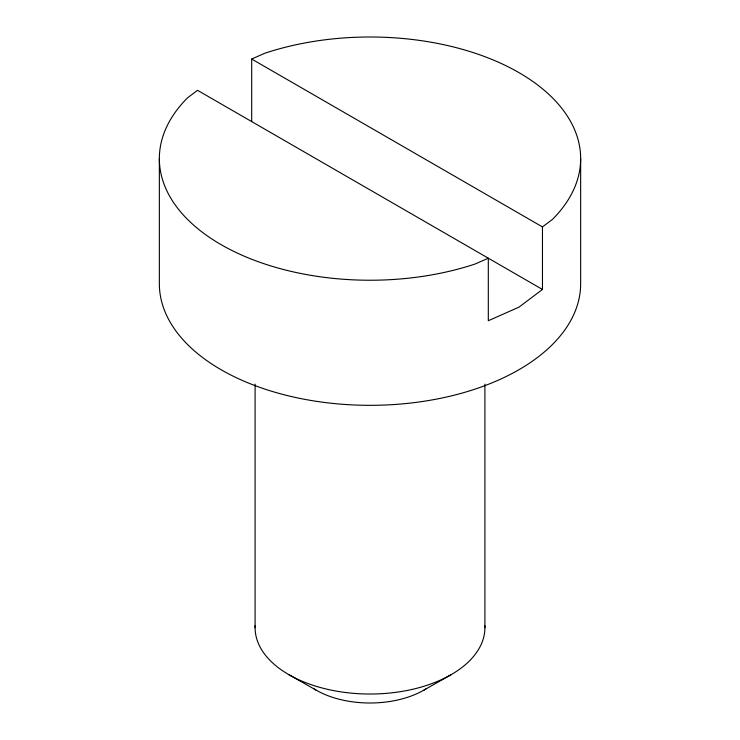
<?xml version="1.0" encoding="UTF-8"?>
<svg xmlns="http://www.w3.org/2000/svg" width="740" height="740" viewBox="0 0 740 740"><rect width="100%" height="100%" fill="white"/><g stroke="black" fill="none" stroke-linecap="round" stroke-linejoin="round"><path stroke-width="1.11" d="M542.466 289.46L197.534 90.317L187.572 97.809A210.65 121.619 0 0 0 221.047 244.616A210.65 121.619 0 0 0 475.321 263.94L488.308 258.186L488.308 320.735L518.953 307.156L542.466 289.46L542.466 226.921L552.429 219.429A210.65 121.619 0 0 0 518.953 72.622A210.65 121.619 0 0 0 264.68 53.289L251.693 59.043L251.693 121.591M423.928 690.106L451.243 674.602M288.757 674.602L316.072 690.106M251.693 59.043L542.466 226.921M580.65 158.619L580.65 283.707A210.65 121.619 0 0 1 370 405.326A210.65 121.619 0 0 1 159.35 283.707L159.35 158.619M484.904 384.134L484.904 627.696M255.096 384.134L255.096 627.696M425.898 688.922A76.266 44.03 0 0 1 314.102 688.922M484.839 625.541A114.904 66.341 0 0 1 370 694.028A114.904 66.341 0 0 1 255.161 625.541"/></g></svg>
